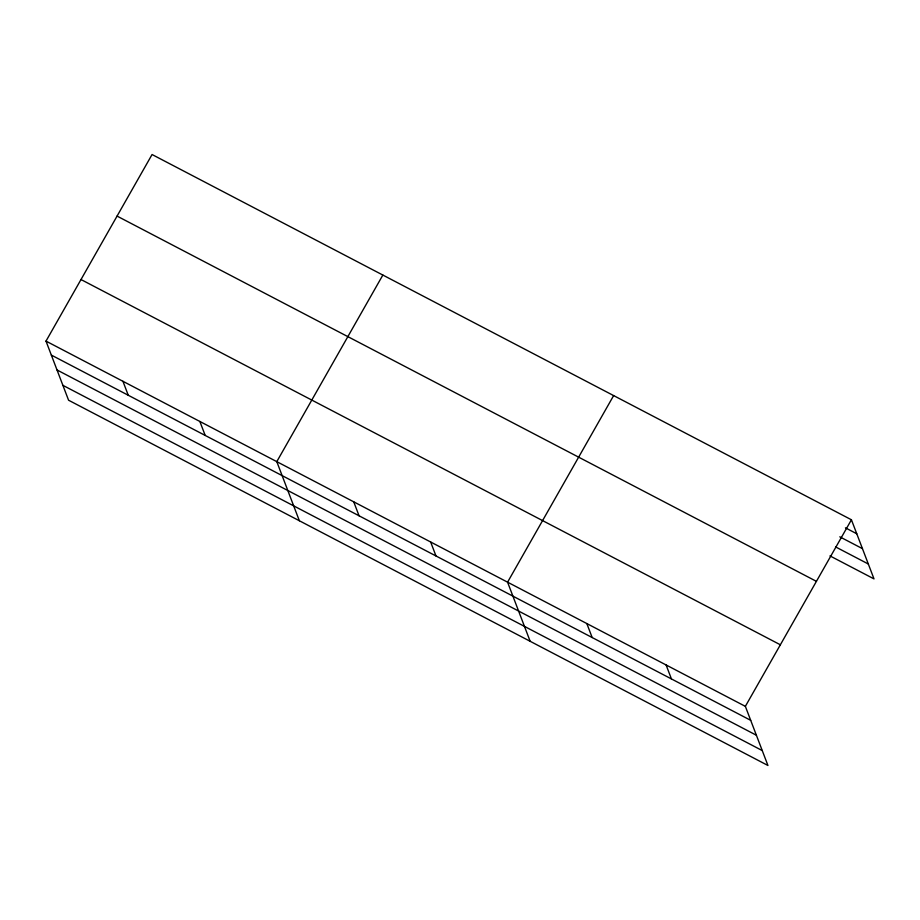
<?xml version="1.0" encoding="UTF-8"?>
<svg xmlns="http://www.w3.org/2000/svg" width="920" height="920" viewBox="0 0 920 920"><rect width="100%" height="100%" fill="white"/><g stroke="black" fill="none" stroke-linecap="round" stroke-linejoin="round"><path stroke-width="1.38" d="M46 341.113L745.361 706.353L767.935 765.474L68.575 400.223L46 341.113L152.064 154.525L851.425 519.777L874 578.887L829.966 555.898M382.858 275.057L276.793 461.644L299.356 520.754M613.64 395.588L507.575 582.176L530.15 641.286M745.361 706.353L851.425 519.777M845.434 527.838L856.761 533.749M839.799 536.82L862.454 548.642M835.601 546.917L868.307 563.995M117.07 216.096L816.419 581.348M81.006 279.542L780.356 644.782M51.336 355.085L750.697 720.325M57.029 369.978L756.378 735.23M62.882 385.33L762.243 750.57M666.103 664.964L671.428 678.937M586.833 623.564L592.169 637.537M430.652 541.995L435.988 555.967M353.717 501.814L359.053 515.786M199.858 421.463L205.195 435.436M122.935 381.282L128.26 395.255"/></g></svg>
